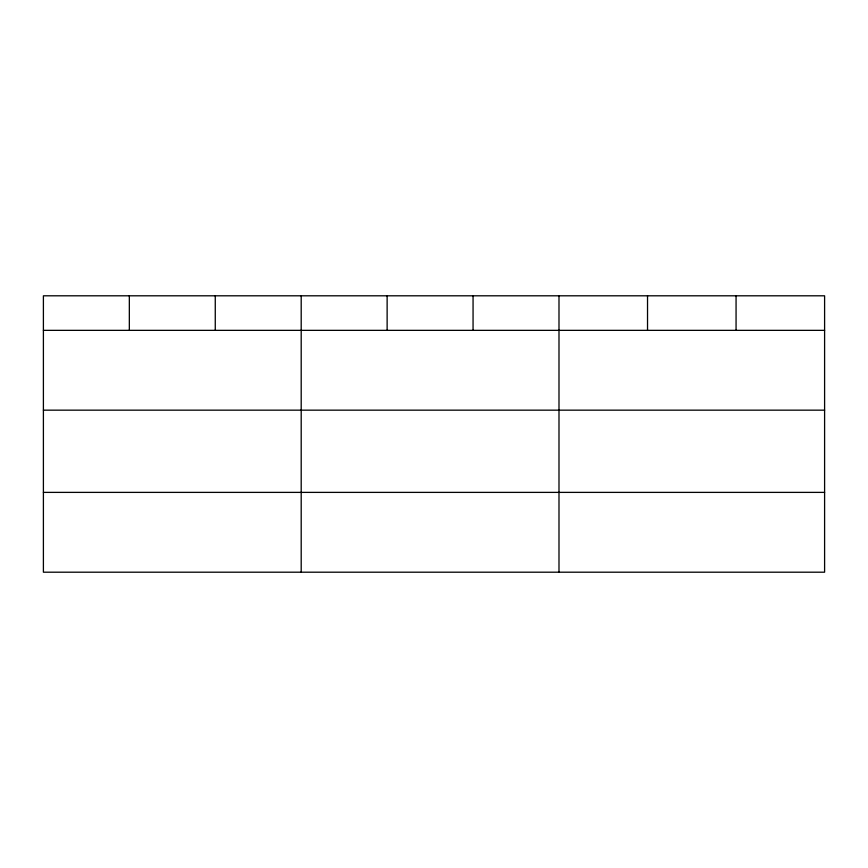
<?xml version="1.0" encoding="UTF-8"?>
<svg xmlns="http://www.w3.org/2000/svg" width="868" height="868" viewBox="0 0 868 868"><rect width="100%" height="100%" fill="white"/><g stroke="black" fill="none" stroke-linecap="round" stroke-linejoin="round"><path stroke-width="1.3" d="M824.6 410.163L824.6 295.804L43.4 295.804L43.4 572.196L824.6 572.196L824.6 410.163L43.4 410.163M43.4 330.35L824.6 330.35M43.4 492.384L824.6 492.384M736.064 295.804L736.064 330.35M647.528 295.804L647.528 330.35M558.992 295.804L558.992 572.196M473.06 295.804L473.06 330.35M387.128 295.804L387.128 330.35M301.196 295.804L301.196 572.196M215.264 295.804L215.264 330.35M129.332 295.804L129.332 330.35"/></g></svg>
